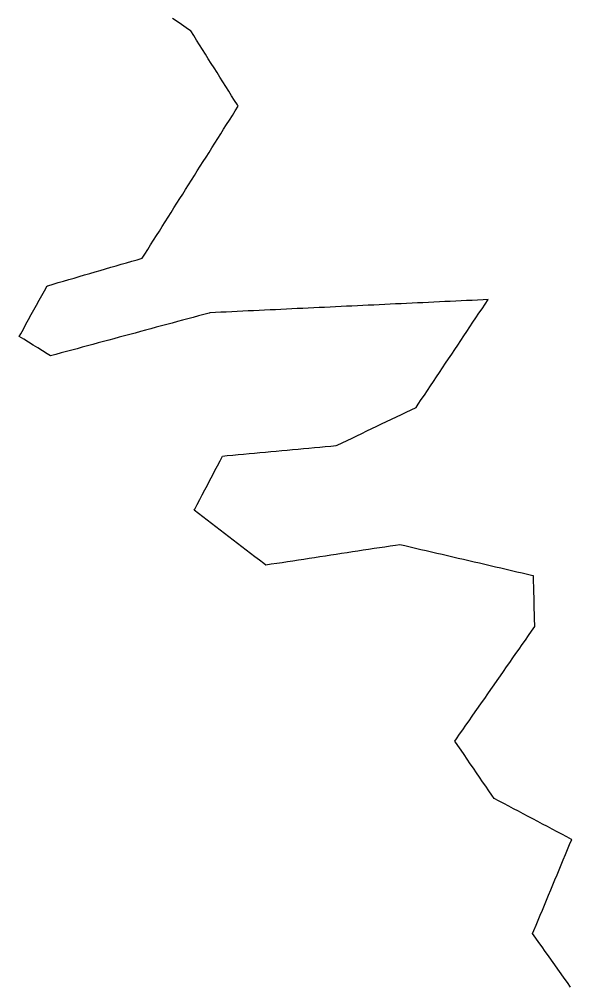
# Model space of a CAD drawing. Header units: millimetres. Extents: x 32 to 3054, y 42 to 5568.
# Drawn here: x 2241.1 to 2342.1, y 4696 to 4872.4 of the extents above; entities that cross this region are included whole.
import ezdxf

# ---------------------------------------------------------------- set-up
doc = ezdxf.new("R2010")
doc.units = ezdxf.units.MM
doc.layers.add('ALL_ISLANDS', color=7, linetype='Continuous')
doc.layers.add('OUTLINE_ISLAND_01', color=7, linetype='Continuous')

msp = doc.modelspace()

# ---------------------------------------------------------------- linework, layer by layer
at = {"layer": 'ALL_ISLANDS'}
msp.add_lwpolyline([(2341.9116, 4695.3767), (2341.3334, 4696.1926), (2340.7552, 4697.0085), (2340.177, 4697.8244), (2339.5988, 4698.6403), (2339.0207, 4699.4562), (2338.4425, 4700.2721), (2337.8643, 4701.088), (2337.2861, 4701.904), (2336.7079, 4702.7199), (2336.1298, 4703.5358), (2335.5516, 4704.3517), (2334.9734, 4705.1676), (2335.2159, 4705.752), (2335.5993, 4706.6756), (2335.9826, 4707.5992), (2336.366, 4708.5228), (2336.7493, 4709.4464), (2337.1327, 4710.37), (2337.516, 4711.2936), (2337.8993, 4712.2172), (2338.2827, 4713.1408), (2338.666, 4714.0645), (2339.0494, 4714.9881), (2339.4327, 4715.9117), (2339.816, 4716.8353), (2340.1994, 4717.7589), (2340.5827, 4718.6825), (2340.9661, 4719.6061), (2341.3494, 4720.5297), (2341.7328, 4721.4533), (2342.1161, 4722.3769), (2342.0889, 4722.3913), (2341.2047, 4722.8585), (2340.3206, 4723.3257), (2339.4364, 4723.7928), (2338.5522, 4724.26), (2337.6681, 4724.7272), (2336.7839, 4725.1944), (2335.8998, 4725.6616), (2335.0156, 4726.1288), (2334.1314, 4726.5959), (2333.2473, 4727.0631), (2332.3631, 4727.5303), (2331.479, 4727.9975), (2330.5948, 4728.4647), (2329.7106, 4728.9318), (2328.8265, 4729.399), (2327.9423, 4729.8662), (2327.5276, 4730.4709), (2326.962, 4731.2955), (2326.3963, 4732.1202), (2325.8307, 4732.9449), (2325.2651, 4733.7695), (2324.6995, 4734.5942), (2324.1338, 4735.4189), (2323.5682, 4736.2435), (2323.0026, 4737.0682), (2322.437, 4737.8929), (2321.8713, 4738.7175), (2321.3057, 4739.5422), (2320.7401, 4740.3668), (2321.0529, 4740.8152), (2321.6252, 4741.6353), (2322.1974, 4742.4554), (2322.7697, 4743.2755), (2323.3419, 4744.0955), (2323.9141, 4744.9156), (2324.4864, 4745.7357), (2325.0586, 4746.5558), (2325.6309, 4747.3759), (2326.2031, 4748.196), (2326.7753, 4749.0161), (2327.3476, 4749.8362), (2327.9198, 4750.6562), (2328.4921, 4751.4763), (2329.0643, 4752.2964), (2329.6365, 4753.1165), (2330.2088, 4753.9366), (2330.781, 4754.7567), (2331.3532, 4755.5768), (2331.9255, 4756.3968), (2332.4977, 4757.2169), (2333.07, 4758.037), (2333.6422, 4758.8571), (2334.2144, 4759.6772), (2334.7867, 4760.4973), (2335.3589, 4761.3174), (2335.3516, 4761.6008), (2335.3259, 4762.6005), (2335.3001, 4763.6002), (2335.2743, 4764.5998), (2335.2486, 4765.5995), (2335.2228, 4766.5992), (2335.197, 4767.5988), (2335.1713, 4768.5985), (2335.1455, 4769.5982), (2335.1198, 4770.5979), (2335.0042, 4770.6248), (2334.0302, 4770.8514), (2333.0562, 4771.0781), (2332.0823, 4771.3048), (2331.1083, 4771.5315), (2330.1343, 4771.7582), (2329.1604, 4771.9849), (2328.1864, 4772.2116), (2327.2124, 4772.4383), (2326.2385, 4772.665), (2325.2645, 4772.8917), (2324.2905, 4773.1184), (2323.3166, 4773.3451), (2322.3426, 4773.5717), (2321.3686, 4773.7984), (2320.3947, 4774.0251), (2319.4207, 4774.2518), (2318.4467, 4774.4785), (2317.4728, 4774.7052), (2316.4988, 4774.9319), (2315.5248, 4775.1586), (2314.5509, 4775.3853), (2313.5769, 4775.612), (2312.6029, 4775.8387), (2311.629, 4776.0654), (2310.655, 4776.292), (2309.9196, 4776.1798), (2308.931, 4776.029), (2307.9425, 4775.8782), (2306.9539, 4775.7274), (2305.9654, 4775.5766), (2304.9768, 4775.4257), (2303.9882, 4775.2749), (2302.9997, 4775.1241), (2302.0111, 4774.9733), (2301.0225, 4774.8224), (2300.034, 4774.6716), (2299.0454, 4774.5208), (2298.0569, 4774.37), (2297.0683, 4774.2191), (2296.0797, 4774.0683), (2295.0912, 4773.9175), (2294.1026, 4773.7667), (2293.1141, 4773.6159), (2292.1255, 4773.465), (2291.1369, 4773.3142), (2290.1484, 4773.1634), (2289.1598, 4773.0126), (2288.1713, 4772.8617), (2287.1827, 4772.7109), (2286.1941, 4772.5601), (2285.7853, 4772.8726), (2284.9908, 4773.4798), (2284.1963, 4774.0871), (2283.4018, 4774.6943), (2282.6073, 4775.3016), (2281.8128, 4775.9088), (2281.0182, 4776.5161), (2280.2237, 4777.1233), (2279.4292, 4777.7306), (2278.6347, 4778.3378), (2277.8402, 4778.9451), (2277.0457, 4779.5523), (2276.2512, 4780.1596), (2275.4567, 4780.7668), (2274.6622, 4781.3741), (2273.8676, 4781.9813), (2273.0731, 4782.5886), (2273.1699, 4782.7739), (2273.6328, 4783.6603), (2274.0957, 4784.5468), (2274.5586, 4785.4332), (2275.0215, 4786.3196), (2275.4844, 4787.206), (2275.9473, 4788.0924), (2276.4102, 4788.9788), (2276.8731, 4789.8653), (2277.3359, 4790.7517), (2277.7988, 4791.6381), (2278.2617, 4792.5245), (2279.1243, 4792.6032), (2280.1202, 4792.694), (2281.1161, 4792.7848), (2282.1119, 4792.8756), (2283.1078, 4792.9664), (2284.1037, 4793.0572), (2285.0995, 4793.148), (2286.0954, 4793.2388), (2287.0913, 4793.3296), (2288.0871, 4793.4204), (2289.083, 4793.5113), (2290.0789, 4793.6021), (2291.0747, 4793.6929), (2292.0706, 4793.7837), (2293.0665, 4793.8745), (2294.0623, 4793.9653), (2295.0582, 4794.0561), (2296.0541, 4794.1469), (2297.0499, 4794.2377), (2298.0458, 4794.3286), (2299.0417, 4794.4194), (2299.2355, 4794.5121), (2300.1375, 4794.9438), (2301.0395, 4795.3754), (2301.9416, 4795.8071), (2302.8436, 4796.2387), (2303.7457, 4796.6704), (2304.6477, 4797.1021), (2305.5497, 4797.5337), (2306.4518, 4797.9654), (2307.3538, 4798.397), (2308.2558, 4798.8287), (2309.1579, 4799.2603), (2310.0599, 4799.692), (2310.9619, 4800.1237), (2311.864, 4800.5553), (2312.766, 4800.987), (2313.6681, 4801.4186), (2314.0601, 4802.0062), (2314.6152, 4802.838), (2315.1703, 4803.6698), (2315.7253, 4804.5016), (2316.2804, 4805.3334), (2316.8355, 4806.1652), (2317.3905, 4806.997), (2317.9456, 4807.8288), (2318.5007, 4808.6606), (2319.0557, 4809.4924), (2319.6108, 4810.3242), (2320.1659, 4811.156), (2320.7209, 4811.9878), (2321.276, 4812.8196), (2321.8311, 4813.6514), (2322.3861, 4814.4832), (2322.9412, 4815.3151), (2323.4963, 4816.1469), (2324.0513, 4816.9787), (2324.6064, 4817.8105), (2325.1615, 4818.6423), (2325.7166, 4819.4741), (2326.2716, 4820.3059), (2326.8267, 4821.1377), (2325.8997, 4821.0936), (2324.9008, 4821.046), (2323.9019, 4820.9985), (2322.903, 4820.951), (2321.9042, 4820.9035), (2320.9053, 4820.8559), (2319.9064, 4820.8084), (2318.9076, 4820.7609), (2317.9087, 4820.7134), (2316.9098, 4820.6658), (2315.911, 4820.6183), (2314.9121, 4820.5708), (2313.9132, 4820.5232), (2312.9143, 4820.4757), (2311.9155, 4820.4282), (2310.9166, 4820.3807), (2309.9177, 4820.3331), (2308.9189, 4820.2856), (2307.92, 4820.2381), (2306.9211, 4820.1905), (2305.9223, 4820.143), (2304.9234, 4820.0955), (2303.9245, 4820.048), (2302.9256, 4820.0004), (2301.9268, 4819.9529), (2300.9279, 4819.9054), (2299.929, 4819.8579), (2298.9302, 4819.8103), (2297.9313, 4819.7628), (2296.9324, 4819.7153), (2295.9336, 4819.6677), (2294.9347, 4819.6202), (2293.9358, 4819.5727), (2292.9369, 4819.5252), (2291.9381, 4819.4776), (2290.9392, 4819.4301), (2289.9403, 4819.3826), (2288.9415, 4819.335), (2287.9426, 4819.2875), (2286.9437, 4819.24), (2285.9449, 4819.1925), (2284.946, 4819.1449), (2283.9471, 4819.0974), (2282.9482, 4819.0499), (2281.9494, 4819.0023), (2280.9505, 4818.9548), (2279.9516, 4818.9073), (2278.9528, 4818.8598), (2277.9539, 4818.8122), (2276.955, 4818.7647), (2275.9562, 4818.7172), (2275.787, 4818.6715), (2274.8216, 4818.4108), (2273.8562, 4818.1501), (2272.8908, 4817.8894), (2271.9253, 4817.6287), (2270.9599, 4817.368), (2269.9945, 4817.1073), (2269.0291, 4816.8466), (2268.0637, 4816.5859), (2267.0983, 4816.3252), (2266.1328, 4816.0645), (2265.1674, 4815.8037), (2264.202, 4815.543), (2263.2366, 4815.2823), (2262.2712, 4815.0216), (2261.3057, 4814.7609), (2260.3403, 4814.5002), (2259.3749, 4814.2395), (2258.4095, 4813.9788), (2257.4441, 4813.7181), (2256.4786, 4813.4574), (2255.5132, 4813.1967), (2254.5478, 4812.936), (2253.5824, 4812.6753), (2252.617, 4812.4146), (2251.6516, 4812.1539), (2250.6861, 4811.8932), (2249.7207, 4811.6325), (2248.7553, 4811.3718), (2247.7899, 4811.1111), (2246.8245, 4810.8504), (2246.1918, 4811.2424), (2245.3418, 4811.7692), (2244.4918, 4812.296), (2243.6418, 4812.8228), (2242.7919, 4813.3496), (2241.9419, 4813.8764), (2241.0919, 4814.4032), (2241.3506, 4814.8743), (2241.8321, 4815.7507), (2242.3136, 4816.6272), (2242.7951, 4817.5036), (2243.2766, 4818.3801), (2243.7581, 4819.2566), (2244.2395, 4820.133), (2244.721, 4821.0095), (2245.2025, 4821.8859), (2245.684, 4822.7624), (2246.1655, 4823.6388), (2246.3038, 4823.6792), (2247.2638, 4823.9592), (2248.2238, 4824.2392), (2249.1838, 4824.5192), (2250.1438, 4824.7992), (2251.1038, 4825.0792), (2252.0638, 4825.3592), (2253.0238, 4825.6392), (2253.9838, 4825.9192), (2254.9438, 4826.1992), (2255.9038, 4826.4792), (2256.8638, 4826.7592), (2257.8238, 4827.0392), (2258.7838, 4827.3192), (2259.7438, 4827.5991), (2260.7038, 4827.8791), (2261.6638, 4828.1591), (2262.6238, 4828.4391), (2263.5838, 4828.7191), (2264.0469, 4829.4533), (2264.5804, 4830.299), (2265.114, 4831.1448), (2265.6476, 4831.9906), (2266.1811, 4832.8363), (2266.7147, 4833.6821), (2267.2482, 4834.5279), (2267.7818, 4835.3736), (2268.3153, 4836.2194), (2268.8489, 4837.0652), (2269.3824, 4837.9109), (2269.916, 4838.7567), (2270.4496, 4839.6025), (2270.9831, 4840.4482), (2271.5167, 4841.294), (2272.0502, 4842.1398), (2272.5838, 4842.9855), (2273.1173, 4843.8313), (2273.6509, 4844.6771), (2274.1844, 4845.5228), (2274.718, 4846.3686), (2275.2515, 4847.2143), (2275.7851, 4848.0601), (2276.3187, 4848.9059), (2276.8522, 4849.7516), (2277.3858, 4850.5974), (2277.9193, 4851.4432), (2278.4529, 4852.2889), (2278.9864, 4853.1347), (2279.52, 4853.9805), (2280.0535, 4854.8262), (2280.5871, 4855.672), (2281.1206, 4856.5178), (2280.9816, 4856.7384), (2280.4484, 4857.5844), (2279.9153, 4858.4305), (2279.3821, 4859.2765), (2278.849, 4860.1225), (2278.3158, 4860.9685), (2277.7827, 4861.8145), (2277.2495, 4862.6605), (2276.7164, 4863.5066), (2276.1832, 4864.3526), (2275.65, 4865.1986), (2275.1169, 4866.0446), (2274.5837, 4866.8906), (2274.0506, 4867.7367), (2273.5174, 4868.5827), (2272.9843, 4869.4287), (2272.4511, 4870.2747), (2272.4157, 4870.2992), (2271.5931, 4870.8678), (2270.7705, 4871.4365), (2269.9479, 4872.0051), (2269.1254, 4872.5738)], dxfattribs=at)
at = {"layer": 'OUTLINE_ISLAND_01'}
msp.add_lwpolyline([(2341.9116, 4695.3767), (2341.3334, 4696.1926), (2340.7552, 4697.0085), (2340.177, 4697.8244), (2339.5988, 4698.6403), (2339.0207, 4699.4562), (2338.4425, 4700.2721), (2337.8643, 4701.088), (2337.2861, 4701.904), (2336.7079, 4702.7199), (2336.1298, 4703.5358), (2335.5516, 4704.3517), (2334.9734, 4705.1676), (2335.2159, 4705.752), (2335.5993, 4706.6756), (2335.9826, 4707.5992), (2336.366, 4708.5228), (2336.7493, 4709.4464), (2337.1327, 4710.37), (2337.516, 4711.2936), (2337.8993, 4712.2172), (2338.2827, 4713.1408), (2338.666, 4714.0645), (2339.0494, 4714.9881), (2339.4327, 4715.9117), (2339.816, 4716.8353), (2340.1994, 4717.7589), (2340.5827, 4718.6825), (2340.9661, 4719.6061), (2341.3494, 4720.5297), (2341.7328, 4721.4533), (2342.1161, 4722.3769), (2342.0889, 4722.3913), (2341.2047, 4722.8585), (2340.3206, 4723.3257), (2339.4364, 4723.7928), (2338.5522, 4724.26), (2337.6681, 4724.7272), (2336.7839, 4725.1944), (2335.8998, 4725.6616), (2335.0156, 4726.1288), (2334.1314, 4726.5959), (2333.2473, 4727.0631), (2332.3631, 4727.5303), (2331.479, 4727.9975), (2330.5948, 4728.4647), (2329.7106, 4728.9318), (2328.8265, 4729.399), (2327.9423, 4729.8662), (2327.5276, 4730.4709), (2326.962, 4731.2955), (2326.3963, 4732.1202), (2325.8307, 4732.9449), (2325.2651, 4733.7695), (2324.6995, 4734.5942), (2324.1338, 4735.4189), (2323.5682, 4736.2435), (2323.0026, 4737.0682), (2322.437, 4737.8929), (2321.8713, 4738.7175), (2321.3057, 4739.5422), (2320.7401, 4740.3668), (2321.0529, 4740.8152), (2321.6252, 4741.6353), (2322.1974, 4742.4554), (2322.7697, 4743.2755), (2323.3419, 4744.0955), (2323.9141, 4744.9156), (2324.4864, 4745.7357), (2325.0586, 4746.5558), (2325.6309, 4747.3759), (2326.2031, 4748.196), (2326.7753, 4749.0161), (2327.3476, 4749.8362), (2327.9198, 4750.6562), (2328.4921, 4751.4763), (2329.0643, 4752.2964), (2329.6365, 4753.1165), (2330.2088, 4753.9366), (2330.781, 4754.7567), (2331.3532, 4755.5768), (2331.9255, 4756.3968), (2332.4977, 4757.2169), (2333.07, 4758.037), (2333.6422, 4758.8571), (2334.2144, 4759.6772), (2334.7867, 4760.4973), (2335.3589, 4761.3174), (2335.3516, 4761.6008), (2335.3259, 4762.6005), (2335.3001, 4763.6002), (2335.2743, 4764.5998), (2335.2486, 4765.5995), (2335.2228, 4766.5992), (2335.197, 4767.5988), (2335.1713, 4768.5985), (2335.1455, 4769.5982), (2335.1198, 4770.5979), (2335.0042, 4770.6248), (2334.0302, 4770.8514), (2333.0562, 4771.0781), (2332.0823, 4771.3048), (2331.1083, 4771.5315), (2330.1343, 4771.7582), (2329.1604, 4771.9849), (2328.1864, 4772.2116), (2327.2124, 4772.4383), (2326.2385, 4772.665), (2325.2645, 4772.8917), (2324.2905, 4773.1184), (2323.3166, 4773.3451), (2322.3426, 4773.5717), (2321.3686, 4773.7984), (2320.3947, 4774.0251), (2319.4207, 4774.2518), (2318.4467, 4774.4785), (2317.4728, 4774.7052), (2316.4988, 4774.9319), (2315.5248, 4775.1586), (2314.5509, 4775.3853), (2313.5769, 4775.612), (2312.6029, 4775.8387), (2311.629, 4776.0654), (2310.655, 4776.292), (2309.9196, 4776.1798), (2308.931, 4776.029), (2307.9425, 4775.8782), (2306.9539, 4775.7274), (2305.9654, 4775.5766), (2304.9768, 4775.4257), (2303.9882, 4775.2749), (2302.9997, 4775.1241), (2302.0111, 4774.9733), (2301.0225, 4774.8224), (2300.034, 4774.6716), (2299.0454, 4774.5208), (2298.0569, 4774.37), (2297.0683, 4774.2191), (2296.0797, 4774.0683), (2295.0912, 4773.9175), (2294.1026, 4773.7667), (2293.1141, 4773.6159), (2292.1255, 4773.465), (2291.1369, 4773.3142), (2290.1484, 4773.1634), (2289.1598, 4773.0126), (2288.1713, 4772.8617), (2287.1827, 4772.7109), (2286.1941, 4772.5601), (2285.7853, 4772.8726), (2284.9908, 4773.4798), (2284.1963, 4774.0871), (2283.4018, 4774.6943), (2282.6073, 4775.3016), (2281.8128, 4775.9088), (2281.0182, 4776.5161), (2280.2237, 4777.1233), (2279.4292, 4777.7306), (2278.6347, 4778.3378), (2277.8402, 4778.9451), (2277.0457, 4779.5523), (2276.2512, 4780.1596), (2275.4567, 4780.7668), (2274.6622, 4781.3741), (2273.8676, 4781.9813), (2273.0731, 4782.5886), (2273.1699, 4782.7739), (2273.6328, 4783.6603), (2274.0957, 4784.5468), (2274.5586, 4785.4332), (2275.0215, 4786.3196), (2275.4844, 4787.206), (2275.9473, 4788.0924), (2276.4102, 4788.9788), (2276.8731, 4789.8653), (2277.3359, 4790.7517), (2277.7988, 4791.6381), (2278.2617, 4792.5245), (2279.1243, 4792.6032), (2280.1202, 4792.694), (2281.1161, 4792.7848), (2282.1119, 4792.8756), (2283.1078, 4792.9664), (2284.1037, 4793.0572), (2285.0995, 4793.148), (2286.0954, 4793.2388), (2287.0913, 4793.3296), (2288.0871, 4793.4204), (2289.083, 4793.5113), (2290.0789, 4793.6021), (2291.0747, 4793.6929), (2292.0706, 4793.7837), (2293.0665, 4793.8745), (2294.0623, 4793.9653), (2295.0582, 4794.0561), (2296.0541, 4794.1469), (2297.0499, 4794.2377), (2298.0458, 4794.3286), (2299.0417, 4794.4194), (2299.2355, 4794.5121), (2300.1375, 4794.9438), (2301.0395, 4795.3754), (2301.9416, 4795.8071), (2302.8436, 4796.2387), (2303.7457, 4796.6704), (2304.6477, 4797.1021), (2305.5497, 4797.5337), (2306.4518, 4797.9654), (2307.3538, 4798.397), (2308.2558, 4798.8287), (2309.1579, 4799.2603), (2310.0599, 4799.692), (2310.9619, 4800.1237), (2311.864, 4800.5553), (2312.766, 4800.987), (2313.6681, 4801.4186), (2314.0601, 4802.0062), (2314.6152, 4802.838), (2315.1703, 4803.6698), (2315.7253, 4804.5016), (2316.2804, 4805.3334), (2316.8355, 4806.1652), (2317.3905, 4806.997), (2317.9456, 4807.8288), (2318.5007, 4808.6606), (2319.0557, 4809.4924), (2319.6108, 4810.3242), (2320.1659, 4811.156), (2320.7209, 4811.9878), (2321.276, 4812.8196), (2321.8311, 4813.6514), (2322.3861, 4814.4832), (2322.9412, 4815.3151), (2323.4963, 4816.1469), (2324.0513, 4816.9787), (2324.6064, 4817.8105), (2325.1615, 4818.6423), (2325.7166, 4819.4741), (2326.2716, 4820.3059), (2326.8267, 4821.1377), (2325.8997, 4821.0936), (2324.9008, 4821.046), (2323.9019, 4820.9985), (2322.903, 4820.951), (2321.9042, 4820.9035), (2320.9053, 4820.8559), (2319.9064, 4820.8084), (2318.9076, 4820.7609), (2317.9087, 4820.7134), (2316.9098, 4820.6658), (2315.911, 4820.6183), (2314.9121, 4820.5708), (2313.9132, 4820.5232), (2312.9143, 4820.4757), (2311.9155, 4820.4282), (2310.9166, 4820.3807), (2309.9177, 4820.3331), (2308.9189, 4820.2856), (2307.92, 4820.2381), (2306.9211, 4820.1905), (2305.9223, 4820.143), (2304.9234, 4820.0955), (2303.9245, 4820.048), (2302.9256, 4820.0004), (2301.9268, 4819.9529), (2300.9279, 4819.9054), (2299.929, 4819.8579), (2298.9302, 4819.8103), (2297.9313, 4819.7628), (2296.9324, 4819.7153), (2295.9336, 4819.6677), (2294.9347, 4819.6202), (2293.9358, 4819.5727), (2292.9369, 4819.5252), (2291.9381, 4819.4776), (2290.9392, 4819.4301), (2289.9403, 4819.3826), (2288.9415, 4819.335), (2287.9426, 4819.2875), (2286.9437, 4819.24), (2285.9449, 4819.1925), (2284.946, 4819.1449), (2283.9471, 4819.0974), (2282.9482, 4819.0499), (2281.9494, 4819.0023), (2280.9505, 4818.9548), (2279.9516, 4818.9073), (2278.9528, 4818.8598), (2277.9539, 4818.8122), (2276.955, 4818.7647), (2275.9562, 4818.7172), (2275.787, 4818.6715), (2274.8216, 4818.4108), (2273.8562, 4818.1501), (2272.8908, 4817.8894), (2271.9253, 4817.6287), (2270.9599, 4817.368), (2269.9945, 4817.1073), (2269.0291, 4816.8466), (2268.0637, 4816.5859), (2267.0983, 4816.3252), (2266.1328, 4816.0645), (2265.1674, 4815.8037), (2264.202, 4815.543), (2263.2366, 4815.2823), (2262.2712, 4815.0216), (2261.3057, 4814.7609), (2260.3403, 4814.5002), (2259.3749, 4814.2395), (2258.4095, 4813.9788), (2257.4441, 4813.7181), (2256.4786, 4813.4574), (2255.5132, 4813.1967), (2254.5478, 4812.936), (2253.5824, 4812.6753), (2252.617, 4812.4146), (2251.6516, 4812.1539), (2250.6861, 4811.8932), (2249.7207, 4811.6325), (2248.7553, 4811.3718), (2247.7899, 4811.1111), (2246.8245, 4810.8504), (2246.1918, 4811.2424), (2245.3418, 4811.7692), (2244.4918, 4812.296), (2243.6418, 4812.8228), (2242.7919, 4813.3496), (2241.9419, 4813.8764), (2241.0919, 4814.4032), (2241.3506, 4814.8743), (2241.8321, 4815.7507), (2242.3136, 4816.6272), (2242.7951, 4817.5036), (2243.2766, 4818.3801), (2243.7581, 4819.2566), (2244.2395, 4820.133), (2244.721, 4821.0095), (2245.2025, 4821.8859), (2245.684, 4822.7624), (2246.1655, 4823.6388), (2246.3038, 4823.6792), (2247.2638, 4823.9592), (2248.2238, 4824.2392), (2249.1838, 4824.5192), (2250.1438, 4824.7992), (2251.1038, 4825.0792), (2252.0638, 4825.3592), (2253.0238, 4825.6392), (2253.9838, 4825.9192), (2254.9438, 4826.1992), (2255.9038, 4826.4792), (2256.8638, 4826.7592), (2257.8238, 4827.0392), (2258.7838, 4827.3192), (2259.7438, 4827.5991), (2260.7038, 4827.8791), (2261.6638, 4828.1591), (2262.6238, 4828.4391), (2263.5838, 4828.7191), (2264.0469, 4829.4533), (2264.5804, 4830.299), (2265.114, 4831.1448), (2265.6476, 4831.9906), (2266.1811, 4832.8363), (2266.7147, 4833.6821), (2267.2482, 4834.5279), (2267.7818, 4835.3736), (2268.3153, 4836.2194), (2268.8489, 4837.0652), (2269.3824, 4837.9109), (2269.916, 4838.7567), (2270.4496, 4839.6025), (2270.9831, 4840.4482), (2271.5167, 4841.294), (2272.0502, 4842.1398), (2272.5838, 4842.9855), (2273.1173, 4843.8313), (2273.6509, 4844.6771), (2274.1844, 4845.5228), (2274.718, 4846.3686), (2275.2515, 4847.2143), (2275.7851, 4848.0601), (2276.3187, 4848.9059), (2276.8522, 4849.7516), (2277.3858, 4850.5974), (2277.9193, 4851.4432), (2278.4529, 4852.2889), (2278.9864, 4853.1347), (2279.52, 4853.9805), (2280.0535, 4854.8262), (2280.5871, 4855.672), (2281.1206, 4856.5178), (2280.9816, 4856.7384), (2280.4484, 4857.5844), (2279.9153, 4858.4305), (2279.3821, 4859.2765), (2278.849, 4860.1225), (2278.3158, 4860.9685), (2277.7827, 4861.8145), (2277.2495, 4862.6605), (2276.7164, 4863.5066), (2276.1832, 4864.3526), (2275.65, 4865.1986), (2275.1169, 4866.0446), (2274.5837, 4866.8906), (2274.0506, 4867.7367), (2273.5174, 4868.5827), (2272.9843, 4869.4287), (2272.4511, 4870.2747), (2272.4157, 4870.2992), (2271.5931, 4870.8678), (2270.7705, 4871.4365), (2269.9479, 4872.0051), (2269.1254, 4872.5738)], dxfattribs=at)

doc.saveas('drawing.dxf')
